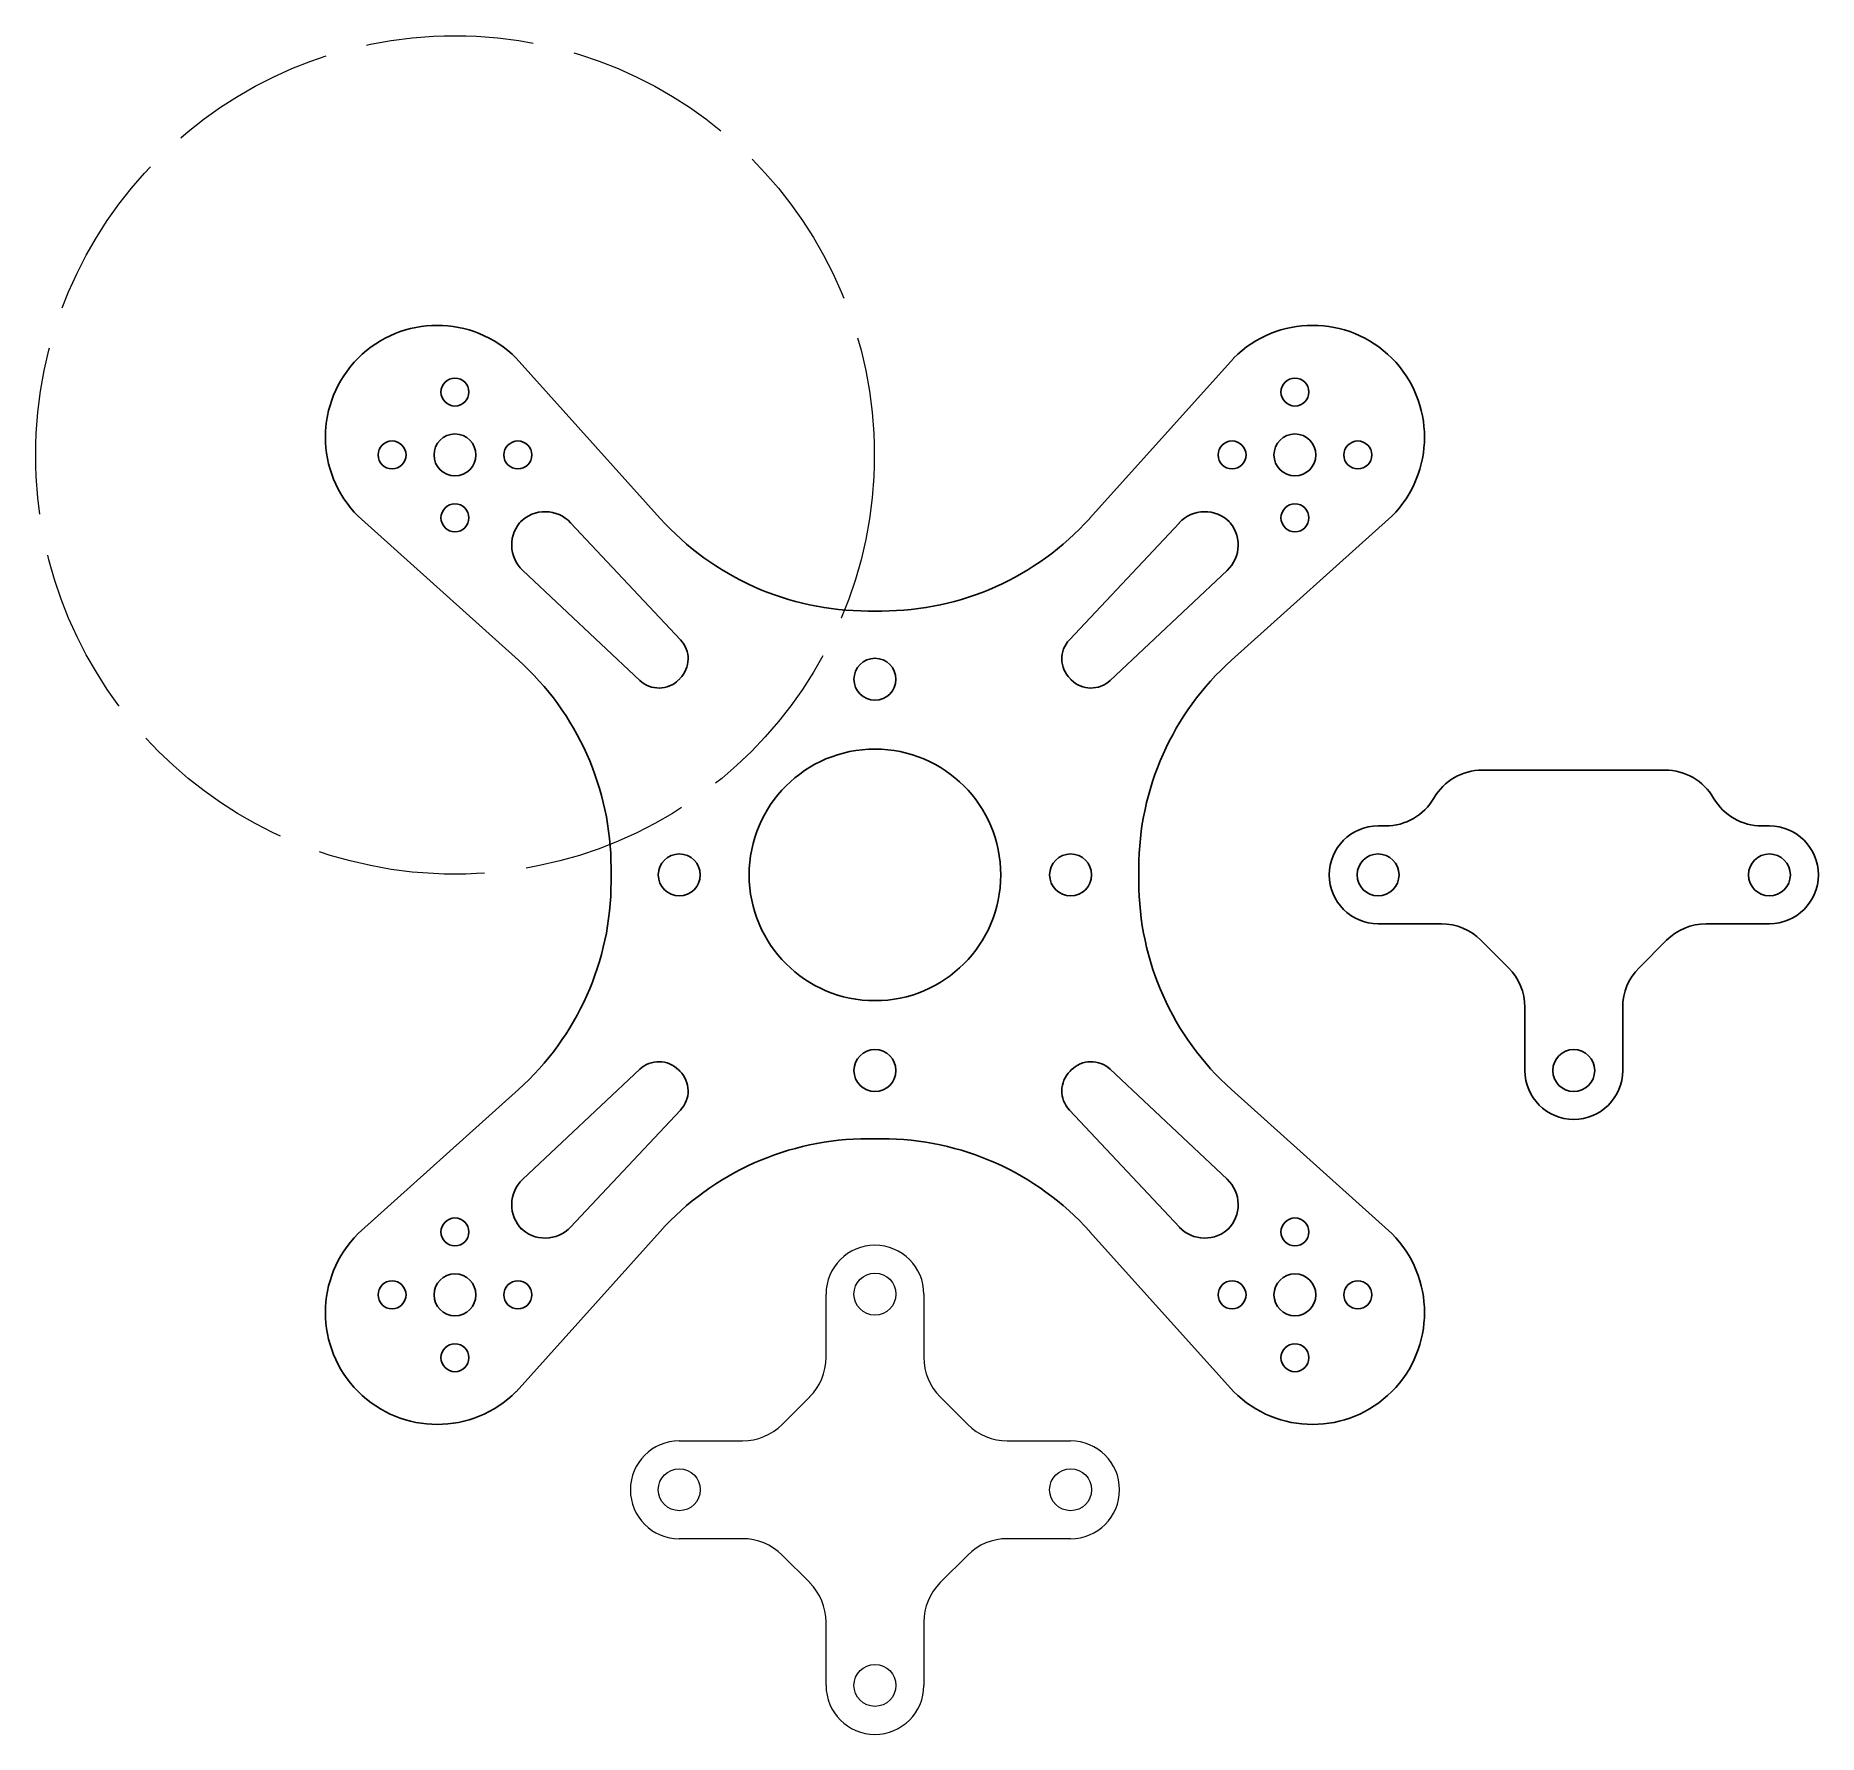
# Model space of a CAD drawing. Header units: millimetres. Extents: x -60 to 68, y -62 to 60.
import ezdxf

# ---------------------------------------------------------------- set-up
doc = ezdxf.new("R2010")
doc.units = ezdxf.units.MM
doc.linetypes.add('ACAD_ISO02W100', pattern=[15, 12, -3])
for name, color, linetype, lineweight, true_color in [('CenterPlate ... Main', 6, 'Continuous', 13, 0xff00ff), ('Frame ... Arm', 4, 'Continuous', 25, 0x00ffff), ('Frame ... Cutout', 4, 'Continuous', 25, 0x00ffff), ('Props', 1, 'ACAD_ISO02W100', 13, 0xff0000), ('TopPlate ... MainLines', 4, 'Continuous', 25, 0x00ffff)]:
    doc.layers.add(name, color=color, linetype=linetype, lineweight=lineweight, true_color=true_color)

msp = doc.modelspace()

# ---------------------------------------------------------------- linework, layer by layer
at = {"layer": 'CenterPlate ... Main'}
for p, q in [((-3.5, -34.53), (-3.5, -30)), ((3.5, -30), (3.5, -34.53)), ((-6.64, -39.33), (-4.67, -37.36)), ((4.67, -37.36), (6.64, -39.33)), ((-14, -40.5), (-9.47, -40.5)), ((9.47, -40.5), (14, -40.5)), ((-9.47, -47.5), (-14, -47.5)), ((14, -47.5), (9.47, -47.5)), ((-4.67, -50.64), (-6.64, -48.67)), ((6.64, -48.67), (4.67, -50.64)), ((-3.5, -58), (-3.5, -53.47)), ((3.5, -53.47), (3.5, -58))]:
    msp.add_line(p, q, dxfattribs=at)
for centre in [(0, -30), (-14, -44), (14, -44), (0, -58)]:
    msp.add_circle(centre, 1.5, dxfattribs=at)
for centre, radius, start, end in [((0, -30), 3.5, 0, 180), ((-7.5, -34.53), 4, 315, 0), ((7.5, -34.53), 4, 180, 225), ((-9.47, -36.5), 4, 270, 315), ((9.47, -36.5), 4, 225, 270), ((-14, -44), 3.5, 90, 270), ((14, -44), 3.5, 270, 90), ((-9.47, -51.5), 4, 45, 90), ((9.47, -51.5), 4, 90, 135), ((-7.5, -53.47), 4, 0, 45), ((7.5, -53.47), 4, 135, 180), ((0, -58), 3.5, 180, 0)]:
    msp.add_arc(centre, radius, start, end, dxfattribs=at)
at = {"layer": 'Frame ... Arm'}
for p, q in [((-25.67, 36.98), (-15.36, 25.51)), ((15.36, 25.51), (25.67, 36.98)), ((-36.98, 25.67), (-25.51, 15.36)), ((36.98, 25.67), (25.51, 15.36)), ((-0.49, 18.88), (0.49, 18.88)), ((-18.88, -0.49), (-18.88, 0.49)), ((18.88, 0.49), (18.88, -0.49)), ((-36.98, -25.67), (-25.51, -15.36)), ((36.98, -25.67), (25.51, -15.36)), ((0.49, -18.88), (-0.49, -18.88)), ((-15.36, -25.51), (-25.67, -36.98)), ((25.67, -36.98), (15.36, -25.51))]:
    msp.add_line(p, q, dxfattribs=at)
for centre, radius in [((-30.05, 34.55), 1), ((30.05, 34.55), 1), ((-34.55, 30.05), 1), ((-30.05, 30.05), 1.5), ((-25.55, 30.05), 1), ((25.55, 30.05), 1), ((30.05, 30.05), 1.5), ((34.55, 30.05), 1), ((-30.05, 25.55), 1), ((30.05, 25.55), 1), ((0, 14), 1.5), ((0, 0), 9), ((-14, 0), 1.5), ((14, 0), 1.5), ((0, -14), 1.5), ((-30.05, -25.55), 1), ((30.05, -25.55), 1), ((-34.55, -30.05), 1), ((-30.05, -30.05), 1.5), ((-25.55, -30.05), 1), ((25.55, -30.05), 1), ((30.05, -30.05), 1.5), ((34.55, -30.05), 1), ((-30.05, -34.55), 1), ((30.05, -34.55), 1)]:
    msp.add_circle(centre, radius, dxfattribs=at)
for centre, radius, start, end in [((-31.32, 31.32), 8, 45, 225), ((31.32, 31.32), 8, 315, 135), ((-0.49, 38.88), 20, 221.9505, 270), ((0.49, 38.88), 20, 270, 318.0495), ((-38.88, 0.49), 20, 0, 48.0495), ((38.88, 0.49), 20, 131.9505, 180), ((-38.88, -0.49), 20, 311.9505, 0), ((38.88, -0.49), 20, 180, 228.0495), ((-0.49, -38.88), 20, 90, 138.0495), ((0.49, -38.88), 20, 41.9505, 90), ((-31.32, -31.32), 8, 135, 315), ((31.32, -31.32), 8, 225, 45)]:
    msp.add_arc(centre, radius, start, end, dxfattribs=at)
at = {"layer": 'Frame ... Cutout'}
for p, q in [((-25.37, 25.26), (-25.26, 25.37)), ((-13.91, 16.83), (-21.78, 25.2)), ((13.91, 16.83), (21.78, 25.2)), ((25.37, 25.26), (25.26, 25.37)), ((-25.2, 21.78), (-16.83, 13.91)), ((25.2, 21.78), (16.83, 13.91)), ((-14.04, 13.96), (-13.96, 14.04)), ((14.04, 13.96), (13.96, 14.04)), ((-25.2, -21.78), (-16.83, -13.91)), ((-14.04, -13.96), (-13.96, -14.04)), ((14.04, -13.96), (13.96, -14.04)), ((25.2, -21.78), (16.83, -13.91)), ((-13.91, -16.83), (-21.78, -25.2)), ((13.91, -16.83), (21.78, -25.2)), ((-25.37, -25.26), (-25.26, -25.37)), ((25.37, -25.26), (25.26, -25.37))]:
    msp.add_line(p, q, dxfattribs=at)
for centre, radius, start, end in [((-23.6, 23.49), 2.5, 43.2101, 135), ((23.6, 23.49), 2.5, 45, 136.7899), ((-23.49, 23.6), 2.5, 135, 226.7899), ((23.49, 23.6), 2.5, 313.2101, 45), ((-15.37, 15.46), 2, 315, 43.2101), ((15.37, 15.46), 2, 136.7899, 225), ((-15.46, 15.37), 2, 226.7899, 315), ((15.46, 15.37), 2, 225, 313.2101), ((-15.46, -15.37), 2, 45, 133.2101), ((15.46, -15.37), 2, 46.7899, 135), ((-15.37, -15.46), 2, 316.7899, 45), ((15.37, -15.46), 2, 135, 223.2101), ((-23.49, -23.6), 2.5, 133.2101, 225), ((23.49, -23.6), 2.5, 315, 46.7899), ((-23.6, -23.49), 2.5, 225, 316.7899), ((23.6, -23.49), 2.5, 223.2101, 315)]:
    msp.add_arc(centre, radius, start, end, dxfattribs=at)
at = {"layer": 'Props', "color": 30, "true_color": 0xff7f00}
msp.add_circle((-30.05, 30.05), 30, dxfattribs=at)
at = {"layer": 'TopPlate ... MainLines'}
for p, q in [((40.53, 7.5), (40.53, 7.5)), ((56.54, 7.5), (43.46, 7.5)), ((59.47, 7.5), (59.47, 7.5)), ((36.53, 3.5), (36, 3.5)), ((64, 3.5), (63.47, 3.5)), ((40.53, -3.5), (36, -3.5)), ((64, -3.5), (59.47, -3.5)), ((45.33, -6.64), (43.36, -4.67)), ((56.64, -4.67), (54.67, -6.64)), ((46.5, -14), (46.5, -9.47)), ((53.5, -9.47), (53.5, -14))]:
    msp.add_line(p, q, dxfattribs=at)
for centre in [(36, 0), (64, 0), (50, -14)]:
    msp.add_circle(centre, 1.5, dxfattribs=at)
for centre, radius, start, end in [((43.46, 3.5), 4, 90, 150), ((56.54, 3.5), 4, 30, 90), ((36.53, 7.5), 4, 270, 330), ((63.47, 7.5), 4, 210, 270), ((36, 0), 3.5, 90, 270), ((64, 0), 3.5, 270, 90), ((40.53, -7.5), 4, 45, 90), ((59.47, -7.5), 4, 90, 135), ((42.5, -9.47), 4, 0, 45), ((57.5, -9.47), 4, 135, 180), ((50, -14), 3.5, 180, 0)]:
    msp.add_arc(centre, radius, start, end, dxfattribs=at)

doc.saveas('drawing.dxf')
